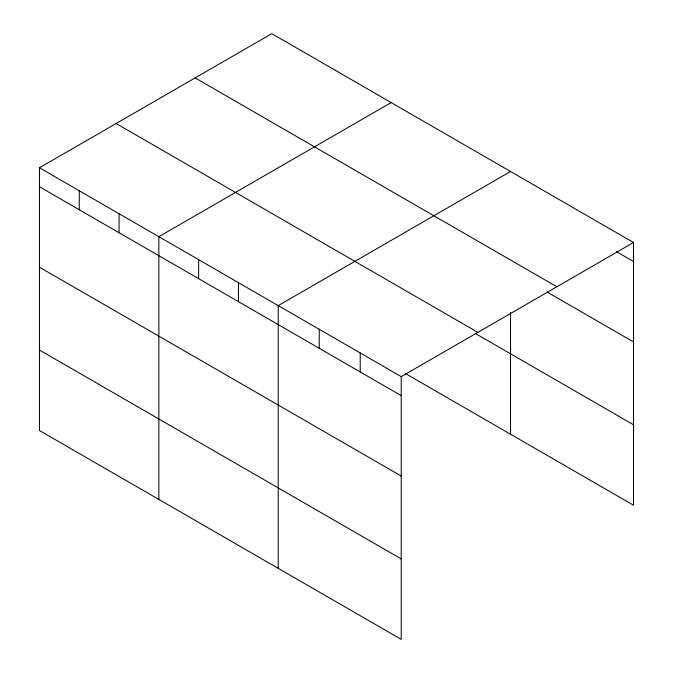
<?xml version="1.0" encoding="UTF-8"?>
<svg xmlns="http://www.w3.org/2000/svg" width="673" height="673" viewBox="0 0 673 673"><rect width="100%" height="100%" fill="white"/><g stroke="black" fill="none" stroke-linecap="round" stroke-linejoin="round"><path stroke-width="1.01" d="M39.471 167.77L401.217 376.628L401.217 639.35L39.471 430.501L39.471 167.77L271.783 33.65L633.529 242.499L633.529 505.23L405.626 373.65M391.156 102.574L158.845 236.694L158.845 499.416M510.538 171.489L278.227 305.618L278.227 568.34M401.217 376.628L633.529 242.499M616.594 251.727L633.529 261.503M195.12 77.908L556.865 286.765M547.073 292.023L633.529 341.934M116.135 123.512L477.88 332.369M475.264 333.421L633.529 424.798M39.471 186.774L401.217 395.623M39.471 267.206L401.217 476.055M39.471 350.069L401.217 558.918M510.538 312.356L510.538 434.22M360.223 352.955L360.223 371.959M319.221 329.282L319.221 348.286M238.435 282.643L238.435 301.647M198.636 259.669L198.636 278.672M119.054 213.72L119.054 232.723M79.263 190.745L79.263 209.749"/></g></svg>
